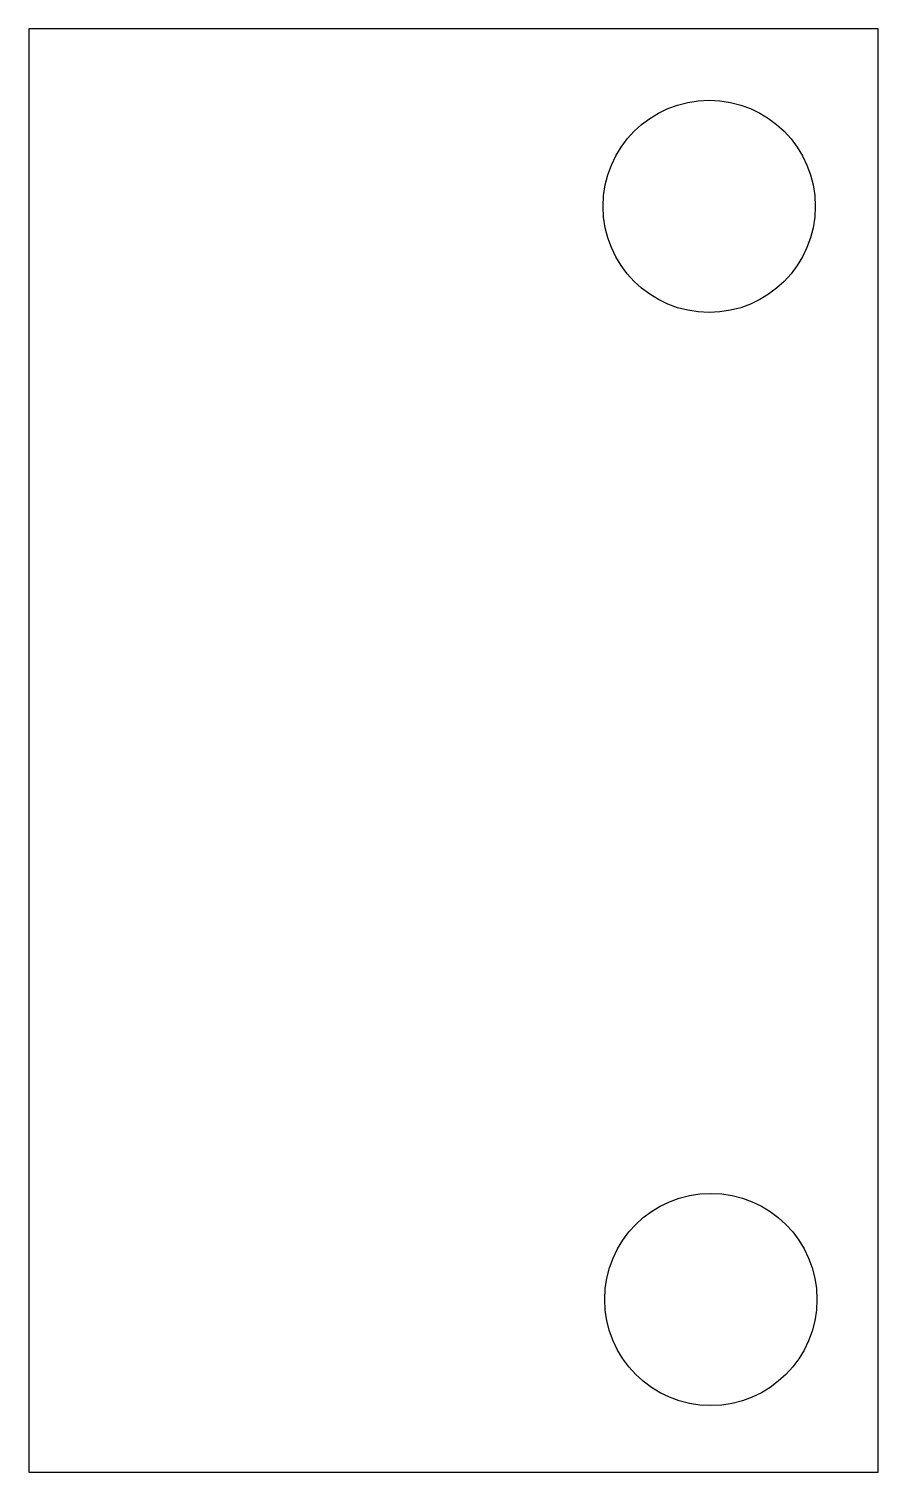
# Model space of a CAD drawing. Header units: millimetres. Extents: x 0 to 12.7, y 0 to 21.6.
import ezdxf

# ---------------------------------------------------------------- set-up
doc = ezdxf.new("R2010")
doc.units = ezdxf.units.MM
doc.layers.get('0').update_dxf_attribs({"linetype": 'CONTINUOUS'})

msp = doc.modelspace()

# ---------------------------------------------------------------- linework, layer by layer
msp.add_lwpolyline([(0, 0), (12.7, 0), (12.7, 21.59), (0, 21.59)], close=True)
for centre in [(10.173, 18.935), (10.198, 2.583)]:
    msp.add_circle(centre, 1.587)

doc.saveas('drawing.dxf')
